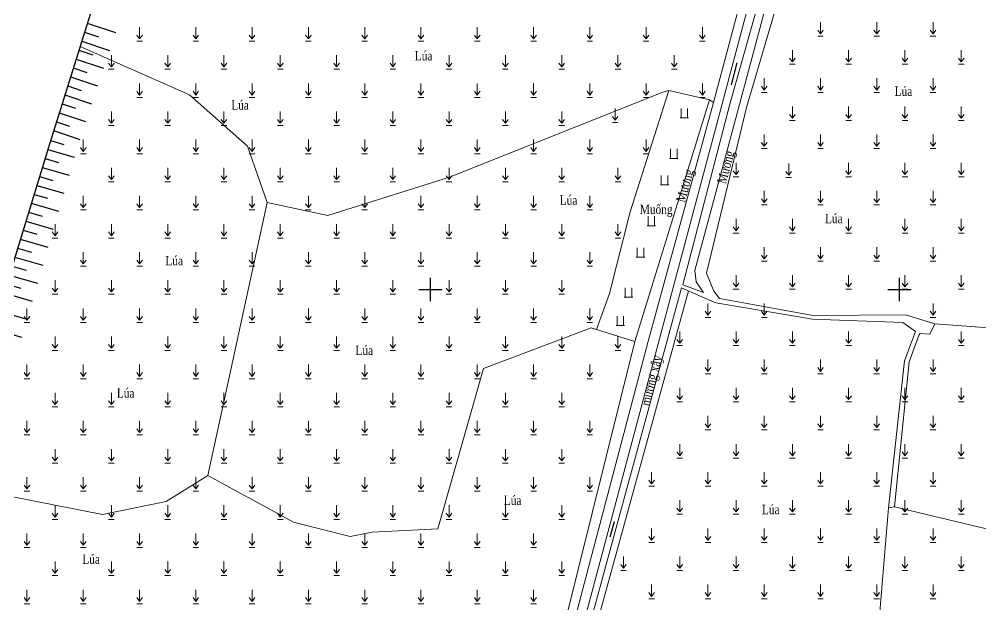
# Model space of a CAD drawing. Header units: metres. Extents: x 585499 to 586851, y 1565849 to 1566901.
# Drawn here: x 585956.2 to 586058.7, y 1566116.4 to 1566178.8 of the extents above; entities that cross this region are included whole.
import ezdxf

# ---------------------------------------------------------------- set-up
doc = ezdxf.new("R2010")
doc.units = ezdxf.units.M
for name, color, linetype in [('CTL', 165, 'Continuous'), ('K_HUNG', 7, 'Continuous'), ('taluy', 15, 'Continuous')]:
    doc.layers.add(name, color=color, linetype=linetype)
for name, color, linetype, lineweight in [('duong bo', 97, 'Continuous', 0), ('muong xay', 90, 'Continuous', 0), ('text', 7, 'Continuous', 0), ('ThucVat', 90, 'Continuous', 0), ('thuy van', 111, 'Continuous', 0)]:
    doc.layers.add(name, color=color, linetype=linetype, lineweight=lineweight)
doc.styles.add('ghi chu', font='times.ttf', dxfattribs={"height": 1})
doc.styles.get("Standard").update_dxf_attribs({"font": 'simplex.shx'})
doc.linetypes.add('B_DAP_CAO1', pattern='A,0.2,[130,ltypeshp.shx,S=0.7500000000000001,R=0,X=0,Y=0.75],1.2,[130,ltypeshp.shx,S=0.25,R=0,X=0,Y=0.25],1', length=2.4)
doc.linetypes.add('B_DAP_CAO2', pattern='A,0.2,[130,ltypeshp.shx,S=0.7500000000000001,R=0,X=0,Y=-0.75],1.2,[130,ltypeshp.shx,S=0.25,R=0,X=0,Y=-0.25],1', length=2.4)
doc.linetypes.add('TAluy-500', pattern='A,0.667,[130,ltypeshp.shx,S=-0.25,R=0,X=-0.25,Y=0.25],0.333', length=1)
doc.linetypes.add('TAluy-500N', pattern='A,0.667,[130,ltypeshp.shx,S=-0.25,R=0,X=0.25,Y=-0.25],0.333', length=1)
doc.dimstyles.get("Standard").update_dxf_attribs({"dimtxt": 0.18, "dimasz": 0.18, "dimexe": 0.18, "dimexo": 0.0625, "dimgap": 0.09, "dimtad": 0, "dimtih": 1, "dimtoh": 1, "dimdec": 4, "dimzin": 0, "dimdsep": 46, "dimtxsty": 'Standard', "dimcen": 0.09, "dimadec": 0, "dimazin": 0, "dimtfac": 1, "dimtdec": 4, "dimtofl": 0, "dimtmove": 0, "dimatfit": 3, "dimfxl": 1, "dimtolj": 1, "dimtzin": 0, "dimarcsym": 0})

# ---------------------------------------------------------------- blocks, each defined once
blk = doc.blocks.new('fdsa')
at = {"layer": 'ThucVat', "color": 8}
for p, q in [((586981.4263575979, 1565459.991382506), (586981.4263575979, 1565458.991382506)), ((586982.1263575979, 1565459.991382506), (586982.1263575979, 1565458.991382506))]:
    blk.add_line(p, q, dxfattribs=at)
blk.add_lwpolyline([(586981.326357598, 1565458.991382506), (586982.2263575979, 1565458.991382506)], dxfattribs=at)
blk = doc.blocks.new('aa')
at = {"layer": 'ThucVat', "color": 8}
for p, q in [((586849.3487158166, 1565409.619042327), (586849.3487158166, 1565410.869042327)), ((586849.3487158166, 1565409.619042327), (586849.0487158166, 1565410.019042327)), ((586849.0487158166, 1565409.369042327), (586849.6487158167, 1565409.369042327)), ((586849.3487158166, 1565409.619042327), (586849.6487158167, 1565410.019042327))]:
    blk.add_line(p, q, dxfattribs=at)

msp = doc.modelspace()

# ---------------------------------------------------------------- linework, layer by layer
at = {"layer": 'CTL', "color": 8}
for p, q in [((585963.417621395, 1566178.397902809, 14.25), (585966.4117968639, 1566177.396453079, 14.25)), ((585963.417621395, 1566178.397902809, 14.25), (585966.4117968639, 1566177.396453079, 14.25)), ((585963.1185187182, 1566177.443491204, 14.25), (585964.6065607016, 1566176.945791835, 14.25)), ((585963.1185187182, 1566177.443491204, 14.25), (585964.6065607016, 1566176.945791835, 14.25)), ((585962.8194160413, 1566176.489079599, 14.25), (585965.7774085064, 1566175.499731853, 14.25)), ((585962.8194160413, 1566176.489079599, 14.25), (585965.7774085064, 1566175.499731853, 14.25)), ((585962.5203133645, 1566175.534667995, 14.25), (585963.990263846, 1566175.043019617, 14.25)), ((585962.5203133645, 1566175.534667995, 14.25), (585963.990263846, 1566175.043019617, 14.25)), ((585962.2212106877, 1566174.58025639, 14.25), (585965.1430201489, 1566173.603010626, 14.25)), ((585962.2212106877, 1566174.58025639, 14.25), (585965.1430201489, 1566173.603010626, 14.25)), ((585961.9221080107, 1566173.625844785, 14.25), (585963.3739669905, 1566173.140247399, 14.25)), ((585961.9221080107, 1566173.625844785, 14.25), (585963.3739669905, 1566173.140247399, 14.25)), ((585961.6230053339, 1566172.671433181, 14.25), (585964.5086317913, 1566171.706289399, 14.25)), ((585961.6230053339, 1566172.671433181, 14.25), (585964.5086317913, 1566171.706289399, 14.25)), ((585961.3239026571, 1566171.717021576, 14.25), (585962.7576701349, 1566171.237475181, 14.25)), ((585961.3239026571, 1566171.717021576, 14.25), (585962.7576701349, 1566171.237475181, 14.25)), ((585960.7256973034, 1566169.808198367, 14.25), (585962.1413732793, 1566169.334702963, 14.25)), ((585960.7256973034, 1566169.808198367, 14.25), (585962.1413732793, 1566169.334702963, 14.25)), ((585961.0247999802, 1566170.762609971, 14.25), (585963.8742434338, 1566169.809568172, 14.25)), ((585961.0247999802, 1566170.762609971, 14.25), (585963.8742434338, 1566169.809568172, 14.25)), ((585960.4265946267, 1566168.853786762, 14.25), (585963.2398550763, 1566167.912846946, 14.25)), ((585960.4265946267, 1566168.853786762, 14.25), (585963.2398550763, 1566167.912846946, 14.25)), ((585960.1274919498, 1566167.899375157, 14.25), (585961.5250764238, 1566167.431930745, 14.25)), ((585960.1274919498, 1566167.899375157, 14.25), (585961.5250764238, 1566167.431930745, 14.25)), ((585959.828389273, 1566166.944963553, 14.25), (585962.6054667189, 1566166.016125719, 14.25)), ((585959.828389273, 1566166.944963553, 14.25), (585962.6054667189, 1566166.016125719, 14.25)), ((585959.4960402485, 1566165.884465636, 14.25), (585960.903133424, 1566165.472674782, 14.25)), ((585959.4960402485, 1566165.884465636, 14.25), (585960.903133424, 1566165.472674782, 14.25)), ((585959.2007635605, 1566164.928935983, 14.25), (585962.0293532469, 1566164.101139088, 14.25)), ((585959.2007635605, 1566164.928935983, 14.25), (585962.0293532469, 1566164.101139088, 14.25)), ((585958.9079461426, 1566163.972686615, 14.25), (585960.3282130186, 1566163.557040431, 14.25)), ((585958.9079461426, 1566163.972686615, 14.25), (585960.3282130186, 1566163.557040431, 14.25)), ((585958.6151287247, 1566163.016437247, 14.25), (585961.4676065422, 1566162.181649406, 14.25)), ((585958.6151287247, 1566163.016437247, 14.25), (585961.4676065422, 1566162.181649406, 14.25)), ((585958.3223113068, 1566162.06018788, 14.25), (585959.7545222483, 1566161.641046222, 14.25)), ((585958.3223113068, 1566162.06018788, 14.25), (585959.7545222483, 1566161.641046222, 14.25)), ((585958.029493889, 1566161.103938512, 14.25), (585960.9058598373, 1566160.262159724, 14.25)), ((585958.029493889, 1566161.103938512, 14.25), (585960.9058598373, 1566160.262159724, 14.25)), ((585957.7366764711, 1566160.147689145, 14.25), (585959.180831478, 1566159.725052014, 14.25)), ((585957.7366764711, 1566160.147689145, 14.25), (585959.180831478, 1566159.725052014, 14.25)), ((585957.4438590532, 1566159.191439777, 14.25), (585960.3441131326, 1566158.342670042, 14.25)), ((585957.4438590532, 1566159.191439777, 14.25), (585960.3441131326, 1566158.342670042, 14.25)), ((585957.1510416353, 1566158.23519041, 14.25), (585958.6071407078, 1566157.809057805, 14.25)), ((585957.1510416353, 1566158.23519041, 14.25), (585958.6071407078, 1566157.809057805, 14.25)), ((585956.8582242174, 1566157.278941042, 14.25), (585959.7823664278, 1566156.42318036, 14.25)), ((585956.8582242174, 1566157.278941042, 14.25), (585959.7823664278, 1566156.42318036, 14.25)), ((585956.5654067995, 1566156.322691675, 14.25), (585958.0334499375, 1566155.893063597, 14.25)), ((585956.5654067995, 1566156.322691675, 14.25), (585958.0334499375, 1566155.893063597, 14.25)), ((585956.2725893818, 1566155.366442307, 14.25), (585959.220619723, 1566154.503690678, 14.25)), ((585956.2725893818, 1566155.366442307, 14.25), (585959.220619723, 1566154.503690678, 14.25)), ((585955.6869545459, 1566153.453943572, 14.25), (585958.6588730182, 1566152.584200996, 14.25)), ((585955.6869545459, 1566153.453943572, 14.25), (585958.6588730182, 1566152.584200996, 14.25)), ((585955.9797719638, 1566154.410192939, 14.25), (585957.4597591672, 1566153.977069388, 14.25)), ((585955.9797719638, 1566154.410192939, 14.25), (585957.4597591672, 1566153.977069388, 14.25)), ((585955.394137128, 1566152.497694204, 14.25), (585956.886068397, 1566152.061075179, 14.25)), ((585955.394137128, 1566152.497694204, 14.25), (585956.886068397, 1566152.061075179, 14.25)), ((585955.1013197103, 1566151.541444837, 14.25), (585958.0971263135, 1566150.664711314, 14.25)), ((585955.1013197103, 1566151.541444837, 14.25), (585958.0971263135, 1566150.664711314, 14.25)), ((585954.8085022924, 1566150.585195469, 14.25), (585956.3123776268, 1566150.145080971, 14.25)), ((585954.8085022924, 1566150.585195469, 14.25), (585956.3123776268, 1566150.145080971, 14.25)), ((585954.5156848745, 1566149.628946102, 14.25), (585957.5353796086, 1566148.745221632, 14.25)), ((585954.5156848745, 1566149.628946102, 14.25), (585957.5353796086, 1566148.745221632, 14.25)), ((585953.9300500387, 1566147.716447367, 14.25), (585956.9736329039, 1566146.825731949, 14.25)), ((585953.9300500387, 1566147.716447367, 14.25), (585956.9736329039, 1566146.825731949, 14.25)), ((585953.3444152031, 1566145.803948632, 14.25), (585956.4118861991, 1566144.906242267, 14.25)), ((585953.3444152031, 1566145.803948632, 14.25), (585956.4118861991, 1566144.906242267, 14.25))]:
    msp.add_line(p, q, dxfattribs=at)
at = {"layer": 'duong bo', "color": 8, "linetype": 'B_DAP_CAO1', "elevation": 14.25}
msp.add_lwpolyline([(586030.1610000001, 1566169.942), (586035.1622208458, 1566188.757167235)], dxfattribs=at)
at = {"layer": 'duong bo', "color": 8, "elevation": 14.25}
for points in [[(585982.5944463111, 1566159.282548589), (585980.4830279927, 1566165.285312003), (585974.3185597629, 1566170.762278668), (585962.6456321047, 1566175.934549605)], [(586002.0179978237, 1566161.965490449), (586024.75, 1566171.044), (586025.4150078214, 1566171.236663075)], [(586029.7420000001, 1566170.221), (586025.4150078214, 1566171.236663075), (586021.2720121135, 1566158.29577935), (586019.085742924, 1566149.583063969), (586017.6988879326, 1566145.740421296)], [(586053.7710000001, 1566146.333), (586081.3706014345, 1566144.265100997), (586085.6029515417, 1566160.855989299), (586089.4807742934, 1566171.61167403)], [(585976.2494627308, 1566130.160561787), (585982.5944463111, 1566159.282548589), (585989.0720406844, 1566157.897147428), (586002.0179978237, 1566161.965490449)], [(585951.6370392084, 1566128.59057997), (585952.7571426241, 1566128.431480299), (585965.0508991743, 1566125.993864721), (585971.8276475286, 1566127.408635492), (585976.2494627308, 1566130.160561787), (585985.4044727586, 1566125.181450379), (585991.439823236, 1566123.648704427), (585993.772924884, 1566124.132154295), (586000.7886970196, 1566124.479808521), (586000.7886970196, 1566124.479808521), (586005.6335443942, 1566141.578199666), (586017.1253986135, 1566145.921052303), (586021.78, 1566144.455), (586021.78, 1566144.455)], [(586049.473, 1566126.83), (586060.8962447494, 1566124.083748442), (586091.9804006466, 1566117.424050202)], [(586046.912467429, 1566103.689801601), (586048.8330000001, 1566126.711)]]:
    msp.add_lwpolyline(points, dxfattribs=at)
at = {"layer": 'duong bo', "color": 8, "linetype": 'B_DAP_CAO2', "elevation": 14.25}
msp.add_lwpolyline([(586006.6710000001, 1566052.542), (586004.559, 1566055.565), (586003.707, 1566056.708), (586005.648, 1566066.46), (586010.104, 1566082.612), (586010.729, 1566088.012), (586016.4720000001, 1566109.801), (586027.5064292419, 1566149.843684783)], dxfattribs=at)
at = {"layer": 'K_HUNG', "color": 8}
for p, q in [((586000, 1566148.75), (586000, 1566151.25)), ((586050, 1566148.75), (586050, 1566151.25)), ((585998.75, 1566150), (586001.25, 1566150)), ((586048.75, 1566150), (586051.25, 1566150))]:
    msp.add_line(p, q, dxfattribs=at)
at = {"layer": 'muong xay', "color": 8, "elevation": 14.25}
for points in [[(586033.4280000001, 1566189.181), (586036.059, 1566188.538), (586031.106, 1566169.798), (586015.363, 1566110.77), (586009.1510000001, 1566088.357)], [(586029.1140000001, 1566149.688), (586026.893, 1566150.501), (586031.9020000001, 1566169.752), (586037.091, 1566188.208), (586037.091, 1566188.208), (586039.5920000001, 1566187.448)], [(586010.011, 1566088.232), (586015.974, 1566110.61), (586026.743, 1566150.187), (586028.92, 1566149.208)]]:
    msp.add_lwpolyline(points, dxfattribs=at)
at = {"layer": 'taluy', "color": 8, "elevation": 14.25}
msp.add_lwpolyline([(585966.953, 1566189.679), (585959.3790000001, 1566165.511), (585948.6520000001, 1566130.48), (585942.067, 1566108.445), (585932.299, 1566080.279), (585930.313, 1566074.691)], dxfattribs=at)
msp.add_lwpolyline([(585966.953, 1566189.679), (585959.3790000001, 1566165.511), (585948.6520000001, 1566130.48), (585942.067, 1566108.445), (585932.299, 1566080.279), (585930.313, 1566074.691)], dxfattribs=at)
at = {"layer": 'thuy van', "color": 8, "linetype": 'TAluy-500N', "elevation": 14.25}
for points in [[(586032.9480000001, 1566169.747), (586037.5460000001, 1566187.037), (586037.86165893, 1566187.97381336)], [(586032.9480000001, 1566169.747), (586037.5460000001, 1566187.037), (586037.86165893, 1566187.97381336)], [(586039.0024087676, 1566187.627164069), (586038.746, 1566186.598), (586033.679, 1566169.407)], [(586039.0024087676, 1566187.627164069), (586038.746, 1566186.598), (586033.679, 1566169.407)], [(586021.78, 1566144.455), (586029.7420000001, 1566170.221), (586030.1610000001, 1566169.942), (586023.15, 1566144.353)], [(586021.78, 1566144.455), (586029.7420000001, 1566170.221), (586030.1610000001, 1566169.942), (586023.15, 1566144.353)], [(586000.346, 1566068.982), (586001.834, 1566071.414), (586007.582, 1566089.356), (586014.214, 1566114.002), (586021.78, 1566144.455)], [(586000.346, 1566068.982), (586001.834, 1566071.414), (586007.582, 1566089.356), (586014.214, 1566114.002), (586021.78, 1566144.455)], [(586023.15, 1566144.353), (586015.1570000001, 1566114.039), (586008.1840878223, 1566088.530660169), (586001.03, 1566064.16)], [(586023.15, 1566144.353), (586015.1570000001, 1566114.039), (586008.1840878223, 1566088.530660169), (586001.03, 1566064.16)]]:
    msp.add_lwpolyline(points, dxfattribs=at)
at = {"layer": 'thuy van', "color": 8, "linetype": 'TAluy-500', "elevation": 14.25}
for points in [[(586032.9480000001, 1566169.747), (586028.172, 1566152.03)], [(586032.9480000001, 1566169.747), (586028.172, 1566152.03)], [(586028.92, 1566149.208), (586030.4010000001, 1566148.577), (586040.713, 1566146.823), (586050.358, 1566146.494), (586051.7170000001, 1566145.508), (586050.517, 1566142.404), (586048.8330000001, 1566126.711), (586049.473, 1566126.83), (586051.039, 1566142.271), (586052.0800000001, 1566145.219), (586052.1860000001, 1566145.321), (586053.234, 1566145.241), (586053.7710000001, 1566146.333), (586050.638, 1566147.316), (586040.804, 1566147.221), (586030.7980000001, 1566149.042), (586030.2150000001, 1566149.837), (586029.4230000001, 1566151.737), (586033.679, 1566169.407)], [(586028.92, 1566149.208), (586030.4010000001, 1566148.577), (586040.713, 1566146.823), (586050.358, 1566146.494), (586051.7170000001, 1566145.508), (586050.517, 1566142.404), (586048.8330000001, 1566126.711), (586049.473, 1566126.83), (586051.039, 1566142.271), (586052.0800000001, 1566145.219), (586052.1860000001, 1566145.321), (586053.234, 1566145.241), (586053.7710000001, 1566146.333), (586050.638, 1566147.316), (586040.804, 1566147.221), (586030.7980000001, 1566149.042), (586030.2150000001, 1566149.837), (586029.4230000001, 1566151.737), (586033.679, 1566169.407)], [(586028.172, 1566152.03), (586028.3350000001, 1566150.803), (586029.1140000001, 1566149.688)], [(586028.172, 1566152.03), (586028.3350000001, 1566150.803), (586029.1140000001, 1566149.688)]]:
    msp.add_lwpolyline(points, dxfattribs=at)

# ---------------------------------------------------------------- block references
at = {"layer": 'ThucVat', "color": 8}
for name, p in [('aa', (-807.7742721281247, 767.6541792920325)), ('aa', (-801.7742721281247, 767.6541792920325)), ('aa', (-795.7742721281247, 767.6541792920325)), ('aa', (-880.3659580755048, 767.1175602956209)), ('aa', (-874.3659580755048, 767.1175602956209)), ('aa', (-868.3659580755048, 767.1175602956209)), ('aa', (-862.3659580755048, 767.1175602956209)), ('aa', (-856.3659580755048, 767.1175602956209)), ('aa', (-850.3659580755048, 767.1175602956209)), ('aa', (-844.3659580755048, 767.1175602956209)), ('aa', (-838.3659580755048, 767.1175602956209)), ('aa', (-832.3659580755048, 767.1175602956209)), ('aa', (-826.3659580755048, 767.1175602956209)), ('aa', (-820.3659580755048, 767.1175602956209)), ('aa', (-883.3659580755048, 764.1175602956209)), ('aa', (-877.3659580755048, 764.1175602956209)), ('aa', (-871.3659580755048, 764.1175602956209)), ('aa', (-865.3659580755048, 764.1175602956209)), ('aa', (-859.3659580755048, 764.1175602956209)), ('aa', (-853.3659580755048, 764.1175602956209)), ('aa', (-847.3659580755048, 764.1175602956209)), ('aa', (-841.3659580755048, 764.1175602956209)), ('aa', (-835.3659580755048, 764.1175602956209)), ('aa', (-829.3659580755048, 764.1175602956209)), ('aa', (-823.3659580755048, 764.1175602956209)), ('aa', (-810.7742721281247, 764.6541792920325)), ('aa', (-804.7742721281247, 764.6541792920325)), ('aa', (-798.7742721281247, 764.6541792920325)), ('aa', (-792.7742721281247, 764.6541792920325)), ('aa', (-880.3659580755048, 761.1175602956209)), ('aa', (-874.3659580755048, 761.1175602956209)), ('aa', (-868.3659580755048, 761.1175602956209)), ('aa', (-862.3659580755048, 761.1175602956209)), ('aa', (-856.3659580755048, 761.1175602956209)), ('aa', (-850.3659580755048, 761.1175602956209)), ('aa', (-844.3659580755048, 761.1175602956209)), ('aa', (-838.3659580755048, 761.1175602956209)), ('aa', (-832.3659580755048, 761.1175602956209)), ('aa', (-826.3659580755048, 761.1175602956209)), ('aa', (-820.3659580755048, 761.1175602956209)), ('aa', (-813.7742721281247, 761.6541792920325)), ('aa', (-807.7742721281247, 761.6541792920325)), ('aa', (-801.7742721281247, 761.6541792920325)), ('aa', (-795.7742721281247, 761.6541792920325)), ('aa', (-883.3659580755048, 758.1175602956209)), ('aa', (-877.3659580755048, 758.1175602956209)), ('aa', (-871.3659580755048, 758.1175602956209)), ('aa', (-865.3659580755048, 758.1175602956209)), ('aa', (-859.3659580755048, 758.1175602956209)), ('aa', (-853.3659580755048, 758.1175602956209)), ('aa', (-847.3659580755048, 758.1175602956209)), ('aa', (-841.3659580755048, 758.1175602956209)), ('aa', (-835.3659580755048, 758.1175602956209)), ('aa', (-829.6659060913371, 758.449550650781)), ('fdsa', (-954.7221938996809, 709.3044140276033)), ('aa', (-810.7742721281247, 758.6541792920325)), ('aa', (-804.7742721281247, 758.6541792920325)), ('aa', (-798.7742721281247, 758.6541792920325)), ('aa', (-792.7742721281247, 758.6541792920325)), ('aa', (-886.3659580755048, 755.1175602956209)), ('aa', (-880.3659580755048, 755.1175602956209)), ('aa', (-874.3659580755048, 755.1175602956209)), ('aa', (-868.3659580755048, 755.1175602956209)), ('aa', (-862.3659580755048, 755.1175602956209)), ('aa', (-856.3659580755048, 755.1175602956209)), ('aa', (-850.3659580755048, 755.1175602956209)), ('aa', (-844.3659580755048, 755.1175602956209)), ('aa', (-838.3659580755048, 755.1175602956209)), ('aa', (-832.3659580755048, 755.1175602956209)), ('aa', (-826.3659580755048, 755.1175602956209)), ('aa', (-813.7742721281247, 755.6541792920325)), ('aa', (-807.7742721281247, 755.6541792920325)), ('aa', (-801.7742721281247, 755.6541792920325)), ('aa', (-795.7742721281247, 755.6541792920325)), ('fdsa', (-955.8455004455755, 704.9971347157843)), ('aa', (-883.3659580755048, 752.1175602956209)), ('aa', (-877.3659580755048, 752.1175602956209)), ('aa', (-871.3659580755048, 752.1175602956209)), ('aa', (-865.3659580755048, 752.1175602956209)), ('aa', (-859.3659580755048, 752.1175602956209)), ('aa', (-853.3659580755048, 752.1175602956209)), ('aa', (-847.3659580755048, 752.1175602956209)), ('aa', (-841.3659580755048, 752.1175602956209)), ('aa', (-835.3659580755048, 752.1175602956209)), ('aa', (-829.3659580755048, 752.1175602956209)), ('aa', (-816.7742721281247, 752.6541792920325)), ('aa', (-811.1685634100577, 752.5597991829272)), ('aa', (-804.7742721281247, 752.6541792920325)), ('aa', (-798.7742721281247, 752.6541792920325)), ('aa', (-792.7742721281247, 752.6541792920325)), ('fdsa', (-956.8210034985095, 702.1795634494629)), ('aa', (-886.3659580755048, 749.1175602956209)), ('aa', (-880.3659580755048, 749.1175602956209)), ('aa', (-874.3659580755048, 749.1175602956209)), ('aa', (-868.3659580755048, 749.1175602956209)), ('aa', (-862.3659580755048, 749.1175602956209)), ('aa', (-856.3659580755048, 749.1175602956209)), ('aa', (-850.3659580755048, 749.1175602956209)), ('aa', (-844.3659580755048, 749.1175602956209)), ('aa', (-838.3659580755048, 749.1175602956209)), ('aa', (-832.3659580755048, 749.1175602956209)), ('aa', (-813.7742721281247, 749.6541792920325)), ('aa', (-807.7742721281247, 749.6541792920325)), ('aa', (-801.7742721281247, 749.6541792920325)), ('aa', (-795.7742721281247, 749.6541792920325)), ('fdsa', (-958.2399170300923, 697.8171097657178)), ('aa', (-816.7742721281247, 746.6541792920325)), ('aa', (-810.7742721281247, 746.6541792920325)), ('aa', (-804.7742721281247, 746.6541792920325)), ('aa', (-798.7742721281247, 746.6541792920325)), ('aa', (-792.7742721281247, 746.6541792920325)), ('aa', (-889.3659580755048, 746.1175602956209)), ('aa', (-883.3659580755048, 746.1175602956209)), ('aa', (-877.3659580755048, 746.1175602956209)), ('aa', (-871.3659580755048, 746.1175602956209)), ('aa', (-865.3659580755048, 746.1175602956209)), ('aa', (-859.3659580755048, 746.1175602956209)), ('aa', (-853.3659580755048, 746.1175602956209)), ('aa', (-847.3659580755048, 746.1175602956209)), ('aa', (-841.3659580755048, 746.1175602956209)), ('aa', (-835.3659580755048, 746.1175602956209)), ('aa', (-829.3659580755048, 746.1175602956209)), ('fdsa', (-959.3927842745325, 694.4551513616461)), ('aa', (-813.7742721281247, 743.6541792920325)), ('aa', (-807.7742721281247, 743.6541792920325)), ('aa', (-801.7742721281247, 743.6541792920325)), ('aa', (-795.7742721281247, 743.6541792920325)), ('aa', (-886.3659580755048, 743.1175602956209)), ('aa', (-880.3659580755048, 743.1175602956209)), ('aa', (-874.3659580755048, 743.1175602956209)), ('aa', (-868.3659580755048, 743.1175602956209)), ('aa', (-862.3659580755048, 743.1175602956209)), ('aa', (-856.3659580755048, 743.1175602956209)), ('aa', (-850.3659580755048, 743.1175602956209)), ('aa', (-844.3659580755048, 743.1175602956209)), ('aa', (-838.3659580755048, 743.1175602956209)), ('aa', (-832.3659580755048, 743.1175602956209)), ('aa', (-816.7742721281247, 740.6541792920325)), ('aa', (-810.7742721281247, 740.6541792920325)), ('aa', (-804.7742721281247, 740.6541792920325)), ('aa', (-798.7742721281247, 740.6541792920325)), ('aa', (-792.7742721281247, 740.6541792920325)), ('aa', (-889.3659580755048, 740.1175602956209)), ('aa', (-883.3659580755048, 740.1175602956209)), ('aa', (-877.3659580755048, 740.1175602956209)), ('aa', (-871.3659580755048, 740.1175602956209)), ('aa', (-865.3659580755048, 740.1175602956209)), ('aa', (-859.3659580755048, 740.1175602956209)), ('aa', (-853.3659580755048, 740.1175602956209)), ('aa', (-847.3659580755048, 740.1175602956209)), ('aa', (-841.3659580755048, 740.1175602956209)), ('aa', (-835.3659580755048, 740.1175602956209)), ('fdsa', (-960.6712844878202, 690.2030464219861)), ('aa', (-819.7742721281247, 737.6541792920325)), ('aa', (-813.7742721281247, 737.6541792920325)), ('aa', (-795.7742721281247, 737.6541792920325)), ('aa', (-892.3659580755048, 737.1175602956209)), ('aa', (-886.3659580755048, 737.1175602956209)), ('aa', (-880.3659580755048, 737.1175602956209)), ('aa', (-874.3659580755048, 737.1175602956209)), ('aa', (-868.3659580755048, 737.1175602956209)), ('aa', (-862.3659580755048, 737.1175602956209)), ('aa', (-856.3659580755048, 737.1175602956209)), ('aa', (-850.3659580755048, 737.1175602956209)), ('aa', (-844.3659580755048, 737.1175602956209)), ('aa', (-838.3659580755048, 737.1175602956209)), ('aa', (-832.3659580755048, 737.1175602956209)), ('fdsa', (-961.5433250957867, 687.17581254174)), ('aa', (-822.7742721281247, 734.6541792920325)), ('aa', (-816.7742721281247, 734.6541792920325)), ('aa', (-810.7742721281247, 734.6541792920325)), ('aa', (-804.7742721281247, 734.6541792920325)), ('aa', (-792.7742721281247, 734.6541792920325)), ('aa', (-889.3659580755048, 734.1175602956209)), ('aa', (-883.3659580755048, 734.1175602956209)), ('aa', (-877.3659580755048, 734.1175602956209)), ('aa', (-871.3659580755048, 734.1175602956209)), ('aa', (-865.3659580755048, 734.1175602956209)), ('aa', (-859.3659580755048, 734.1175602956209)), ('aa', (-853.3659580755048, 734.1175602956209)), ('aa', (-847.3659580755048, 734.1175602956209)), ('aa', (-841.3659580755048, 734.1175602956209)), ('aa', (-835.3659580755048, 734.1175602956209)), ('aa', (-829.3659580755048, 734.1175602956209)), ('aa', (-819.7742721281247, 731.6541792920325)), ('aa', (-813.7742721281247, 731.6541792920325)), ('aa', (-807.7742721281247, 731.6541792920325)), ('aa', (-801.7742721281247, 731.6541792920325)), ('aa', (-795.7742721281247, 731.6541792920325)), ('aa', (-892.3659580755048, 731.1175602956209)), ('aa', (-886.3659580755048, 731.1175602956209)), ('aa', (-880.3659580755048, 731.1175602956209)), ('aa', (-874.3659580755048, 731.1175602956209)), ('aa', (-868.3659580755048, 731.1175602956209)), ('aa', (-862.3659580755048, 731.1175602956209)), ('aa', (-856.3659580755048, 731.1175602956209)), ('aa', (-850.3659580755048, 731.1175602956209)), ('aa', (-844.3659580755048, 731.1175602956209)), ('aa', (-838.3659580755048, 731.1175602956209)), ('aa', (-832.3659580755048, 731.1175602956209)), ('aa', (-822.7742721281247, 728.6541792920325)), ('aa', (-816.7742721281247, 728.6541792920325)), ('aa', (-810.7742721281247, 728.6541792920325)), ('aa', (-804.7742721281247, 728.6541792920325)), ('aa', (-798.7742721281247, 728.6541792920325)), ('aa', (-792.7742721281247, 728.6541792920325)), ('aa', (-889.3659580755048, 728.1175602956209)), ('aa', (-883.3659580755048, 728.1175602956209)), ('aa', (-877.3659580755048, 728.1175602956209)), ('aa', (-871.3659580755048, 728.1175602956209)), ('aa', (-865.3659580755048, 728.1175602956209)), ('aa', (-859.3659580755048, 728.1175602956209)), ('aa', (-853.3659580755048, 728.1175602956209)), ('aa', (-847.3659580755048, 728.1175602956209)), ('aa', (-841.3659580755048, 728.1175602956209)), ('aa', (-835.3659580755048, 728.1175602956209)), ('aa', (-892.3659580755048, 725.1175602956209)), ('aa', (-886.3659580755048, 725.1175602956209)), ('aa', (-880.3659580755048, 725.1175602956209)), ('aa', (-874.3659580755048, 725.1175602956209)), ('aa', (-868.3659580755048, 725.1175602956209)), ('aa', (-862.3659580755048, 725.1175602956209)), ('aa', (-856.3659580755048, 725.1175602956209)), ('aa', (-850.3659580755048, 725.1175602956209)), ('aa', (-844.3659580755048, 725.1175602956209)), ('aa', (-838.3659580755048, 725.1175602956209)), ('aa', (-832.3659580755048, 725.1175602956209)), ('aa', (-819.7742721281247, 725.6541792920325)), ('aa', (-813.7742721281247, 725.6541792920325)), ('aa', (-807.7742721281247, 725.6541792920325)), ('aa', (-801.7742721281247, 725.6541792920325)), ('aa', (-795.7742721281247, 725.6541792920325)), ('aa', (-889.3659580755048, 722.1175602956209)), ('aa', (-883.3659580755048, 722.1175602956209)), ('aa', (-877.3659580755048, 722.1175602956209)), ('aa', (-871.3659580755048, 722.1175602956209)), ('aa', (-865.3659580755048, 722.1175602956209)), ('aa', (-859.3659580755048, 722.1175602956209)), ('aa', (-853.3659580755048, 722.1175602956209)), ('aa', (-847.3659580755048, 722.1175602956209)), ('aa', (-841.3659580755048, 722.1175602956209)), ('aa', (-835.3659580755048, 722.1175602956209)), ('aa', (-822.7742721281247, 722.6541792920325)), ('aa', (-816.7742721281247, 722.6541792920325)), ('aa', (-810.7742721281247, 722.6541792920325)), ('aa', (-804.7742721281247, 722.6541792920325)), ('aa', (-798.7742721281247, 722.6541792920325)), ('aa', (-792.7742721281247, 722.6541792920325)), ('aa', (-892.3659580755048, 719.1175602956209)), ('aa', (-886.3659580755048, 719.1175602956209)), ('aa', (-880.3659580755048, 719.1175602956209)), ('aa', (-874.3659580755048, 719.1175602956209)), ('aa', (-868.3659580755048, 719.1175602956209)), ('aa', (-862.3659580755048, 719.1175602956209)), ('aa', (-856.3659580755048, 719.1175602956209)), ('aa', (-850.3659580755048, 719.1175602956209)), ('aa', (-844.3659580755048, 719.1175602956209)), ('aa', (-838.3659580755048, 719.1175602956209)), ('aa', (-832.3659580755048, 719.1175602956209)), ('aa', (-825.7742721281247, 719.6541792920325)), ('aa', (-819.7742721281247, 719.6541792920325)), ('aa', (-813.7742721281247, 719.6541792920325)), ('aa', (-807.7742721281247, 719.6541792920325)), ('aa', (-801.7742721281247, 719.6541792920325)), ('aa', (-795.7742721281247, 719.6541792920325)), ('aa', (-889.3659580755048, 716.1175602956209)), ('aa', (-883.3659580755048, 716.1175602956209)), ('aa', (-877.3659580755048, 716.1175602956209)), ('aa', (-871.3659580755048, 716.1175602956209)), ('aa', (-865.3659580755048, 716.1175602956209)), ('aa', (-859.3659580755048, 716.1175602956209)), ('aa', (-853.3659580755048, 716.1175602956209)), ('aa', (-847.3659580755048, 716.1175602956209)), ('aa', (-841.3659580755048, 716.1175602956209)), ('aa', (-835.3659580755048, 716.1175602956209)), ('aa', (-822.7742721281247, 716.6541792920325)), ('aa', (-816.7742721281247, 716.6541792920325)), ('aa', (-810.7742721281247, 716.6541792920325)), ('aa', (-804.7742721281247, 716.6541792920325)), ('aa', (-798.7742721281247, 716.6541792920325)), ('aa', (-792.7742721281247, 716.6541792920325)), ('aa', (-892.3659580755048, 713.1175602956209)), ('aa', (-886.3659580755048, 713.1175602956209)), ('aa', (-880.3659580755048, 713.1175602956209)), ('aa', (-874.3659580755048, 713.1175602956209)), ('aa', (-868.3659580755048, 713.1175602956209)), ('aa', (-862.3659580755048, 713.1175602956209)), ('aa', (-856.3659580755048, 713.1175602956209)), ('aa', (-850.3659580755048, 713.1175602956209)), ('aa', (-844.3659580755048, 713.1175602956209)), ('aa', (-838.3659580755048, 713.1175602956209)), ('aa', (-825.7742721281247, 713.6541792920325)), ('aa', (-819.7742721281247, 713.6541792920325)), ('aa', (-813.7742721281247, 713.6541792920325)), ('aa', (-807.7742721281247, 713.6541792920325)), ('aa', (-801.7742721281247, 713.6541792920325)), ('aa', (-795.7742721281247, 713.6541792920325)), ('aa', (-889.3659580755048, 710.1175602956209)), ('aa', (-883.3659580755048, 710.1175602956209)), ('aa', (-877.3659580755048, 710.1175602956209)), ('aa', (-871.3659580755048, 710.1175602956209)), ('aa', (-865.3659580755048, 710.1175602956209)), ('aa', (-859.3659580755048, 710.1175602956209)), ('aa', (-853.3659580755048, 710.1175602956209)), ('aa', (-847.3659580755048, 710.1175602956209)), ('aa', (-841.3659580755048, 710.1175602956209)), ('aa', (-835.3659580755048, 710.1175602956209)), ('aa', (-828.7742721281247, 710.6541792920325)), ('aa', (-822.7742721281247, 710.6541792920325)), ('aa', (-816.7742721281247, 710.6541792920325)), ('aa', (-810.7742721281247, 710.6541792920325)), ('aa', (-804.7742721281247, 710.6541792920325)), ('aa', (-798.7742721281247, 710.6541792920325)), ('aa', (-792.7742721281247, 710.6541792920325)), ('aa', (-892.3659580755048, 707.1175602956209)), ('aa', (-886.3659580755048, 707.1175602956209)), ('aa', (-880.3659580755048, 707.1175602956209)), ('aa', (-874.3659580755048, 707.1175602956209)), ('aa', (-868.3659580755048, 707.1175602956209)), ('aa', (-862.3659580755048, 707.1175602956209)), ('aa', (-856.3659580755048, 707.1175602956209)), ('aa', (-850.3659580755048, 707.1175602956209)), ('aa', (-844.3659580755048, 707.1175602956209)), ('aa', (-838.3659580755048, 707.1175602956209)), ('aa', (-825.7742721281247, 707.6541792920325)), ('aa', (-819.7742721281247, 707.6541792920325)), ('aa', (-813.7742721281247, 707.6541792920325)), ('aa', (-807.7742721281247, 707.6541792920325)), ('aa', (-801.7742721281247, 707.6541792920325)), ('aa', (-795.7742721281247, 707.6541792920325))]:
    msp.add_blockref(name, p, dxfattribs=at)

# ---------------------------------------------------------------- texts
at = {"layer": 'text', "color": 8, "style": 'ghi chu', "width": 0.8}
for s, p in [('Lúa', (585998.3218134647, 1566174.432824586, 14.25)), ('Lúa', (586049.4770027344, 1566170.653903355, 14.25)), ('Lúa', (585978.7610882239, 1566169.173934149, 14.25)), ('Lúa', (586013.7711191868, 1566159.039606458, 14.25)), ('Muống', (586022.3113939774, 1566158.054415551, 14.25)), ('Lúa', (586042.0513033473, 1566157.067977303, 14.25)), ('Lúa', (585971.7390752253, 1566152.57599323, 14.25)), ('Lúa', (585992.0002475159, 1566143.008165902, 14.25)), ('Lúa', (585966.5638282553, 1566138.464417208, 14.25)), ('Lúa', (586007.8129336393, 1566127.024124276, 14.25)), ('Lúa', (586035.3318985107, 1566126.035918963, 14.25)), ('Lúa', (585962.8842884318, 1566120.733579508, 14.25))]:
    msp.add_text(s, height=0.9999999999999998, dxfattribs=at).set_placement(p)
for s, height, rotation, p in [('Mương', 0.9999999999999997, 74.8489834656985, (586031.4852037476, 1566161.190888795, 14.25)), ('Mương', 0.9999999999999997, 74.8489834656985, (586027.121087509, 1566159.213639304, 14.25)), ('mương xây', 1, 75.87062861967412, (586023.3613800787, 1566137.51246752, 14.25))]:
    msp.add_text(s, height=height, rotation=rotation, dxfattribs=at).set_placement(p)

# ---------------------------------------------------------------- leaders
at = {"layer": 'muong xay', "color": 8}
for points in [[(586032.0710064572, 1566171.841343509, 14.25), (586032.693000334, 1566174.170884571, 14.25)], [(586019.1637793657, 1566123.615851128, 14.25), (586019.5970563288, 1566125.275491556, 14.25)]]:
    msp.add_leader(points, dimstyle='Standard', dxfattribs=at)

doc.saveas('drawing.dxf')
